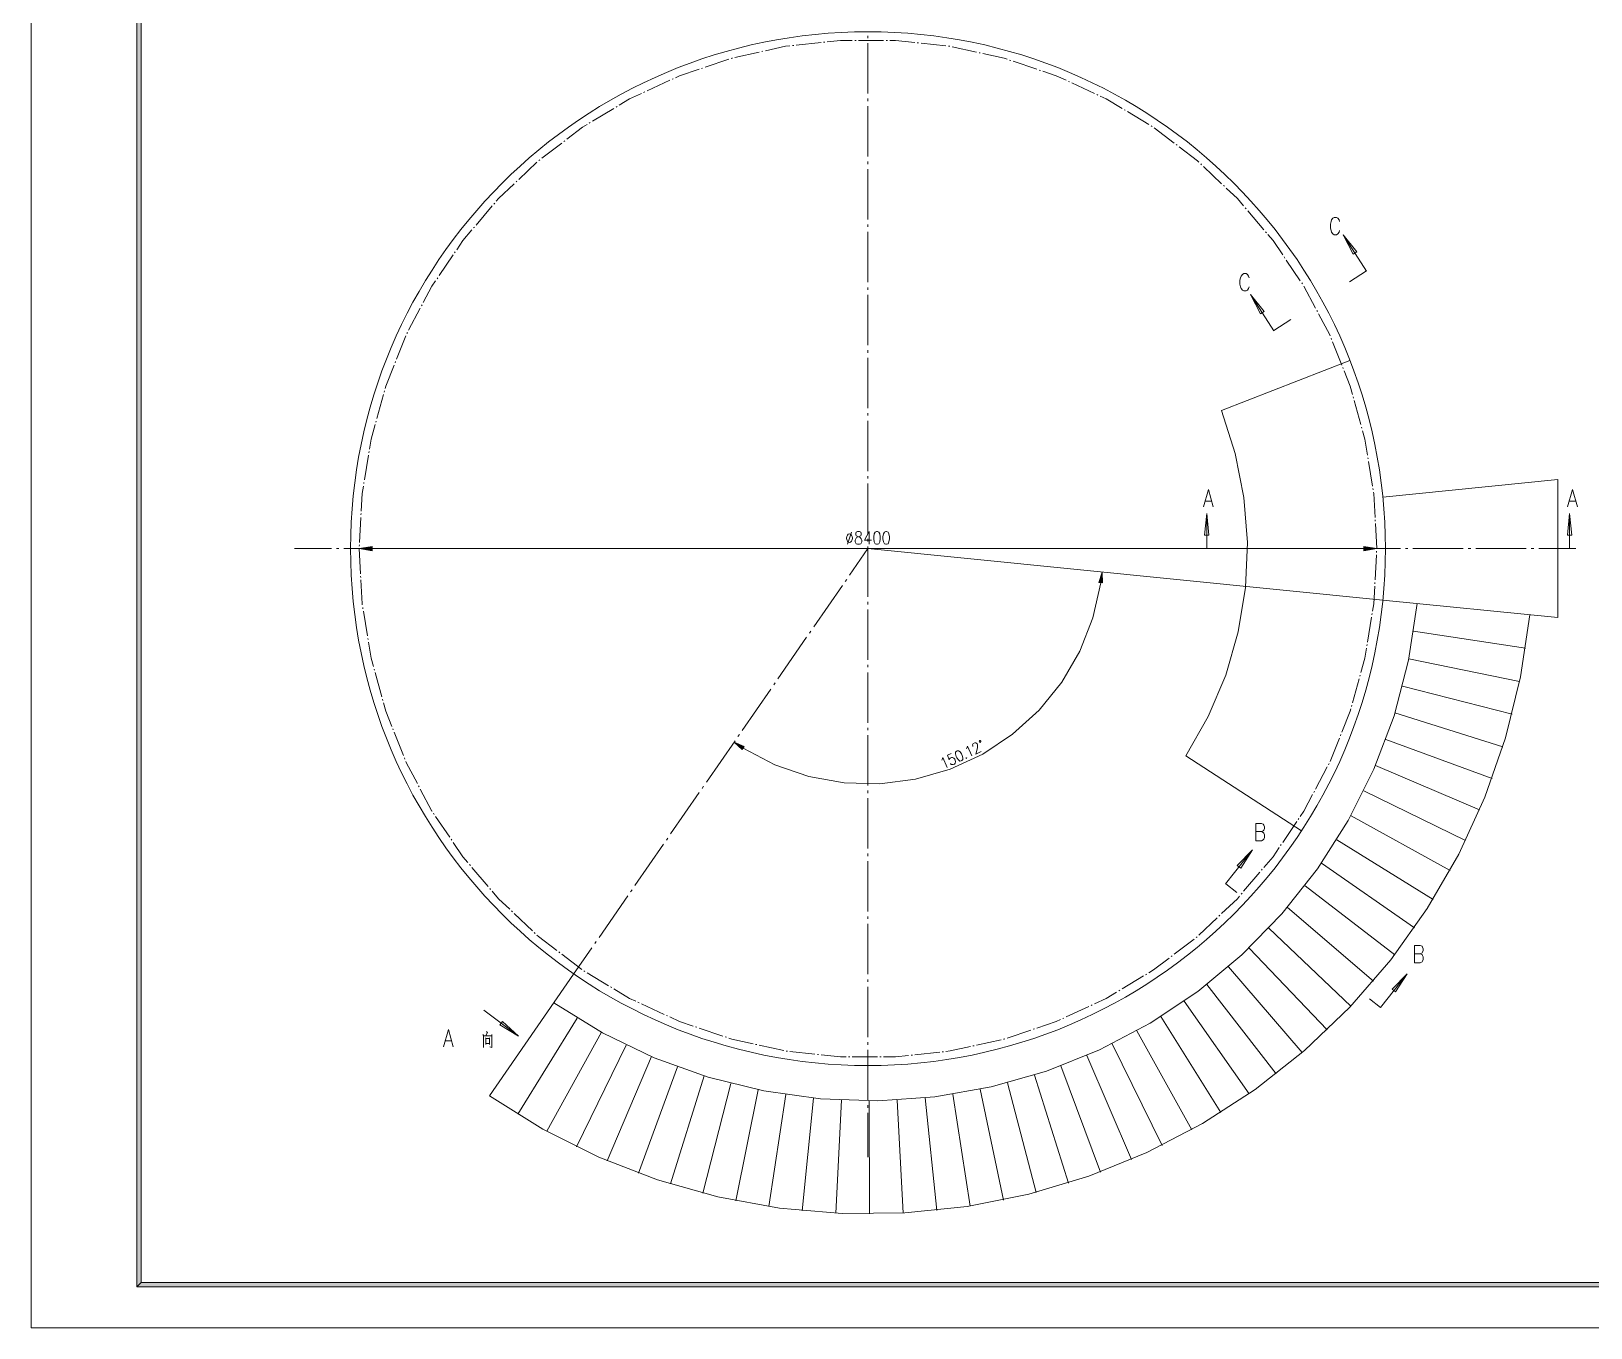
# Model space of a CAD drawing. Header units: millimetres. Extents: x 0 to 829, y 0 to 586.
# Drawn here: x 0 to 356.6, y 0 to 296.3 of the extents above; entities that cross this region are included whole.
import ezdxf

# ---------------------------------------------------------------- set-up
doc = ezdxf.new("R2010")
doc.units = ezdxf.units.MM

msp = doc.modelspace()

# ---------------------------------------------------------------- hatches: boundary and pattern name
h = msp.add_hatch(color=0)
h.dxf.hatch_style = 2
h.paths.add_polyline_path([(24.154694, 576.266028), (25.142472, 575.281778), (25.142472, 10.3505), (24.154694, 9.36625)])
h = msp.add_hatch(color=0)
h.dxf.hatch_style = 2
h.paths.add_polyline_path([(77.939194, 178.569056), (74.982917, 178.075167), (77.939194, 177.581278)])
h = msp.add_hatch(color=0)
h.dxf.hatch_style = 2
h.paths.add_polyline_path([(304.701222, 178.569056), (307.6575, 178.075167), (304.701222, 177.581278)])
h = msp.add_hatch(color=0)
h.dxf.hatch_style = 2
h.paths.add_polyline_path([(244.146917, 170.324639), (244.856, 172.723528), (244.961833, 170.225861)])
h = msp.add_hatch(color=0)
h.dxf.hatch_style = 2
h.paths.add_polyline_path([(162.538833, 132.132917), (160.704389, 133.829778), (162.990389, 132.817306)])
h = msp.add_hatch(color=0)
h.dxf.hatch_style = 2
h.paths.add_polyline_path([(24.154694, 9.36625), (25.142472, 10.3505), (818.80075, 10.3505), (819.788528, 9.36625)])

# ---------------------------------------------------------------- linework, layer by layer
at = {"color": 0, "lineweight": 0}
for points in [[(0, 0), (0, 585.632278), (829.154778, 585.632278), (829.154778, 0)], [(24.154694, 576.266028), (25.142472, 575.281778), (25.142472, 10.3505), (24.154694, 9.36625)], [(188.94425, 182.019222), (188.62675, 181.878111), (188.520917, 181.595889), (188.520917, 181.313667), (188.62675, 181.034972), (188.838417, 180.893861), (189.258222, 180.75275), (189.575722, 180.611639), (189.787389, 180.329417), (189.893222, 180.047194), (189.893222, 179.623861), (189.787389, 179.345167), (189.681556, 179.204056), (189.364056, 179.062944), (188.94425, 179.062944), (188.62675, 179.204056), (188.520917, 179.345167), (188.415083, 179.623861), (188.415083, 180.047194), (188.520917, 180.329417), (188.732583, 180.611639), (189.050083, 180.75275), (189.469889, 180.893861), (189.681556, 181.034972), (189.787389, 181.313667), (189.787389, 181.595889), (189.681556, 181.878111), (189.364056, 182.019222)], [(193.272833, 182.019222), (192.955333, 181.878111), (192.747194, 181.454778), (192.641361, 180.75275), (192.641361, 180.329417), (192.747194, 179.623861), (192.955333, 179.204056), (193.272833, 179.062944), (193.4845, 179.062944), (193.802, 179.204056), (194.013667, 179.623861), (194.1195, 180.329417), (194.1195, 180.75275), (194.013667, 181.454778), (193.802, 181.878111), (193.4845, 182.019222)], [(195.385972, 182.019222), (195.068472, 181.878111), (194.856806, 181.454778), (194.750972, 180.75275), (194.750972, 180.329417), (194.856806, 179.623861), (195.068472, 179.204056), (195.385972, 179.062944), (195.597639, 179.062944), (195.915139, 179.204056), (196.126806, 179.623861), (196.232639, 180.329417), (196.232639, 180.75275), (196.126806, 181.454778), (195.915139, 181.878111), (195.597639, 182.019222)], [(77.939194, 178.569056), (74.982917, 178.075167), (77.939194, 177.581278)], [(304.701222, 178.569056), (307.6575, 178.075167), (304.701222, 177.581278)], [(244.146917, 170.324639), (244.856, 172.723528), (244.961833, 170.225861)], [(162.538833, 132.132917), (160.704389, 133.829778), (162.990389, 132.817306)], [(217.127667, 134.094361), (217.007722, 134.221361), (216.859556, 134.228417), (216.767833, 134.108472), (216.789, 133.935611), (216.908944, 133.808611), (217.057111, 133.801556), (217.148833, 133.9215)], [(211.574944, 131.787194), (211.370333, 131.561417), (211.345639, 131.162778), (211.507917, 130.591278), (211.656083, 130.27025), (211.987694, 129.776361), (212.305194, 129.536472), (212.608583, 129.547056), (212.781444, 129.628194), (212.986056, 129.850444), (213.007222, 130.249083), (212.848472, 130.820583), (212.700306, 131.141611), (212.368694, 131.6355), (212.051194, 131.875389), (211.744278, 131.864806)], [(24.154694, 9.36625), (25.142472, 10.3505), (818.80075, 10.3505), (819.788528, 9.36625)]]:
    msp.add_lwpolyline(points, close=True, dxfattribs=at)
for points in [[(173.482, 292.989), (172.49775, 292.879639), (167.865778, 291.860111)], [(174.335722, 293.080722), (174.049972, 293.048972)], [(180.601056, 293.761583), (174.903694, 293.144222)], [(181.454778, 293.856833), (181.172556, 293.825083)], [(187.73775, 294.241361), (185.021361, 294.241361), (182.026278, 293.916806)], [(188.598528, 294.241361), (188.312778, 294.241361)], [(194.902667, 294.241361), (189.170028, 294.241361)], [(191.318444, 295.30675), (191.318444, 294.731722)], [(191.318444, 293.581667), (191.318444, 282.081111)], [(195.759917, 294.241361), (195.474167, 294.241361)], [(202.039361, 293.761583), (197.619056, 294.241361), (196.334944, 294.241361)], [(202.893083, 293.669861), (202.607333, 293.701611)], [(209.158417, 292.989), (203.461056, 293.606361)], [(210.012139, 292.89375), (209.729917, 292.9255)], [(216.171639, 291.553194), (210.576583, 292.784389)], [(159.494361, 289.937472), (154.065111, 288.106556)], [(160.312806, 290.198528), (160.196389, 290.173833), (160.037639, 290.120917)], [(166.468778, 291.553194), (160.870194, 290.322)], [(167.308389, 291.740167), (167.026167, 291.676667)], [(217.01125, 291.36975), (216.732556, 291.429722)], [(223.146056, 289.937472), (222.444028, 290.173833), (217.572167, 291.246278)], [(223.960972, 289.662306), (223.689333, 289.754028)], [(229.9335, 287.647944), (224.50425, 289.478861)], [(146.797889, 285.474833), (146.536833, 285.354889)], [(152.706917, 287.647944), (148.258389, 286.152167), (147.316472, 285.714722)], [(153.521833, 287.923111), (153.250194, 287.831389)], [(230.748417, 287.376306), (230.476778, 287.468028)], [(236.622167, 285.115), (234.382028, 286.152167), (231.291694, 287.192861)], [(139.516556, 282.105806), (136.824861, 280.8605), (134.454194, 279.435278)], [(140.296194, 282.465639), (140.035139, 282.345694)], [(146.01825, 285.115), (140.814778, 282.709056)], [(237.401806, 284.751639), (237.14075, 284.871583)], [(243.123861, 282.105806), (237.923917, 284.51175)], [(243.9035, 281.745972), (243.642444, 281.865917)], [(133.226528, 278.697972), (128.319389, 275.741694)], [(133.963833, 279.138944), (133.720417, 278.990778)], [(191.318444, 280.931056), (191.318444, 280.356028)], [(191.318444, 279.205972), (191.318444, 267.701889)], [(249.410361, 278.697972), (245.812028, 280.8605), (244.422083, 281.506083)], [(250.147667, 278.253472), (249.900722, 278.401639)], [(127.091722, 275.004389), (126.033389, 274.365861), (122.452694, 271.645944)], [(127.8255, 275.448889), (127.582083, 275.300722)], [(255.548694, 275.004389), (250.638028, 277.957139)], [(256.286, 274.559889), (256.039056, 274.708056)], [(121.997611, 271.300222), (121.768306, 271.127361)], [(261.327194, 270.781639), (256.765778, 274.249444)], [(121.313222, 270.781639), (116.751806, 267.313833)], [(262.011583, 270.259528), (261.782278, 270.432389)], [(266.992806, 266.403667), (266.6365, 266.745861), (262.466667, 269.913806)], [(115.644083, 266.403667), (111.484833, 262.463139)], [(116.296722, 266.964583), (116.067417, 266.791722)], [(191.318444, 266.551833), (191.318444, 265.976806)], [(191.318444, 264.82675), (191.318444, 253.322667)], [(267.617222, 265.814528), (267.409083, 266.012083)], [(272.19275, 261.478889), (268.0335, 265.419417)], [(110.444139, 261.478889), (106.859917, 258.081639), (106.348389, 257.478389)], [(111.068556, 262.068028), (110.860417, 261.874)], [(272.817167, 260.886222), (272.609028, 261.083778)], [(277.219833, 256.388306), (275.7805, 258.081639), (273.233444, 260.494639)], [(105.977972, 257.040944), (105.791, 256.822222)], [(105.420583, 256.388306), (101.709361, 252.020917)], [(277.777222, 255.732139), (277.59025, 255.950861)], [(281.855333, 250.927306), (278.147639, 255.294694)], [(299.173194, 252.818194), (299.035611, 253.195667), (298.753389, 253.569611), (298.471167, 253.756583), (297.906722, 253.756583), (297.6245, 253.569611), (297.342278, 253.195667), (297.204694, 252.818194), (297.063583, 252.257278), (297.063583, 251.315361), (297.204694, 250.754444), (297.342278, 250.376972), (297.6245, 250.003028), (297.906722, 249.816056), (298.471167, 249.816056), (298.753389, 250.003028), (299.035611, 250.376972), (299.173194, 250.754444)], [(100.781556, 250.927306), (98.703694, 248.479028), (97.289056, 246.394111)], [(101.338944, 251.583472), (101.151972, 251.36475)], [(191.318444, 252.172611), (191.318444, 251.597583)], [(191.318444, 250.447528), (191.318444, 238.946972)], [(282.412722, 250.271139), (282.229278, 250.489861)], [(286.152167, 245.208778), (283.936722, 248.479028), (282.783139, 249.837222)], [(299.988111, 249.787833), (302.238833, 245.367528), (303.067861, 245.90375), (299.988111, 249.787833), (305.318583, 241.483444)], [(96.484722, 245.208778), (93.270917, 240.467444)], [(96.968028, 245.921389), (96.809278, 245.685028)], [(286.635472, 244.499694), (286.473194, 244.736056)], [(290.173833, 239.282111), (286.9565, 244.023444)], [(92.466583, 239.282111), (91.634028, 238.054444), (89.644361, 234.300889)], [(92.949889, 239.991194), (92.787611, 239.754833)], [(278.493361, 239.991194), (278.35225, 240.365139), (278.070028, 240.742611), (277.787806, 240.929583), (277.226889, 240.929583), (276.944667, 240.742611), (276.662444, 240.365139), (276.521333, 239.991194), (276.380222, 239.42675), (276.380222, 238.488361), (276.521333, 237.923917), (276.662444, 237.549972), (276.944667, 237.1725), (277.226889, 236.985528), (277.787806, 236.985528), (278.070028, 237.1725), (278.35225, 237.549972), (278.493361, 237.923917)], [(305.315056, 241.532833), (301.399222, 239.017528)], [(191.318444, 237.796917), (191.318444, 237.221889)], [(191.318444, 236.071833), (191.318444, 224.56775)], [(278.824972, 236.191778), (281.90825, 232.307694), (281.079222, 231.775), (278.824972, 236.191778), (284.158972, 227.890917)], [(290.653611, 238.5695), (290.494861, 238.805861)], [(293.666333, 233.034417), (291.002861, 238.054444), (290.978167, 238.096778)], [(88.974083, 233.034417), (86.289444, 227.972056)], [(89.37625, 233.792889), (89.242194, 233.542417)], [(294.0685, 232.275944), (293.934444, 232.529944)], [(284.120167, 227.915611), (288.032472, 230.430917)], [(296.996556, 226.695), (296.904833, 226.924306), (294.336611, 231.767944)], [(85.643861, 226.695), (83.520139, 221.371583)], [(86.021333, 227.467583), (85.887278, 227.213583)], [(297.314056, 225.897722), (297.208222, 226.162306)], [(299.645917, 220.041611), (297.525722, 225.365028)], [(191.318444, 223.417694), (191.318444, 222.842667)], [(191.318444, 221.692611), (191.318444, 210.192056)], [(272.139833, 209.624083), (301.52975, 221.096417)], [(82.990972, 220.041611), (81.071861, 215.222667), (80.927222, 214.700556)], [(83.308472, 220.838889), (83.202639, 220.574306)], [(299.966944, 219.244333), (299.861111, 219.508917)], [(302.097722, 213.317667), (301.568556, 215.222667), (300.178611, 218.711639)], [(80.772, 214.146694), (80.697917, 213.871528)], [(80.542694, 213.317667), (79.011639, 207.796694)], [(302.327028, 212.492167), (302.249417, 212.767333)], [(304.013306, 206.417333), (302.478722, 211.938306)], [(78.856417, 207.246361), (78.778806, 206.967667)], [(191.318444, 209.042), (191.318444, 208.466972)], [(191.318444, 207.313389), (191.318444, 195.812833)], [(264.036528, 130.753556), (269.127111, 139.692944), (273.124083, 149.172083), (275.971, 159.056917), (277.625528, 169.209861), (278.070028, 179.486278), (277.290389, 189.745056), (275.307778, 199.838028), (272.139833, 209.624083)], [(78.627111, 206.417333), (77.702833, 203.083583), (77.332417, 200.843444)], [(304.242611, 205.588306), (304.165, 205.863472)], [(305.537306, 199.428806), (304.937583, 203.083583), (304.394306, 205.037972)], [(77.240694, 200.275472), (77.194833, 199.99325)], [(77.103111, 199.428806), (76.175306, 193.773778)], [(305.674889, 198.582139), (305.629028, 198.864361)], [(306.694417, 192.359139), (305.770139, 198.014167)], [(76.083583, 193.209333), (76.037722, 192.927111)], [(191.318444, 194.662778), (191.318444, 194.08775)], [(191.318444, 192.937694), (191.318444, 181.433611)], [(349.066556, 193.851389), (309.040389, 189.847361)], [(349.066556, 193.851389), (349.066556, 162.302472)], [(75.942472, 192.359139), (75.663778, 190.655222), (75.448583, 186.65825)], [(268.0335, 187.6425), (269.158861, 191.586556), (270.28775, 187.6425)], [(306.835528, 191.512472), (306.789667, 191.794694)], [(307.269444, 185.2295), (306.976639, 190.655222), (306.92725, 190.948028)], [(351.285528, 187.6425), (352.410889, 191.586556), (353.539778, 187.6425)], [(75.416833, 186.08675), (75.399194, 185.801)], [(268.777861, 186.122028), (269.27175, 181.190194), (268.283972, 181.190194), (268.777861, 186.122028), (268.777861, 178.075167)], [(268.456833, 188.954833), (269.864417, 188.954833)], [(351.7265, 186.122028), (351.232611, 181.190194), (352.220389, 181.190194), (351.7265, 186.122028), (351.7265, 178.075167)], [(351.708861, 188.954833), (353.116444, 188.954833)], [(75.370972, 185.2295), (75.060528, 179.507444)], [(187.568417, 181.878111), (186.619444, 179.062944)], [(191.583028, 182.019222), (190.528222, 180.047194), (192.112194, 180.047194)], [(191.583028, 182.019222), (191.583028, 179.062944)], [(307.315306, 184.368722), (307.301194, 184.654472)], [(307.6575, 178.075167), (307.347056, 183.797222)], [(75.028778, 178.932417), (75.011139, 178.646667)], [(191.318444, 180.283556), (191.318444, 179.708528)], [(191.318444, 178.558472), (191.318444, 167.057917)], [(60.173306, 178.075167), (68.632917, 178.075167)], [(69.782972, 178.075167), (70.358, 178.075167)], [(71.508056, 178.075167), (83.008611, 178.075167)], [(74.982917, 178.075167), (75.293361, 172.353111)], [(77.939194, 178.075167), (304.701222, 178.075167)], [(84.162194, 178.075167), (84.737222, 178.075167)], [(85.887278, 178.075167), (97.387833, 178.075167)], [(98.537889, 178.075167), (99.112917, 178.075167)], [(100.262972, 178.075167), (111.767056, 178.075167)], [(112.917111, 178.075167), (113.492139, 178.075167)], [(114.642194, 178.075167), (126.14275, 178.075167)], [(127.292806, 178.075167), (127.867833, 178.075167)], [(129.017889, 178.075167), (140.521972, 178.075167)], [(141.672028, 178.075167), (142.247056, 178.075167)], [(143.397111, 178.075167), (154.901194, 178.075167)], [(156.05125, 178.075167), (156.626278, 178.075167)], [(157.776333, 178.075167), (169.276889, 178.075167)], [(170.426944, 178.075167), (171.001972, 178.075167)], [(172.152028, 178.075167), (183.656111, 178.075167)], [(184.806167, 178.075167), (185.381194, 178.075167)], [(186.53125, 178.075167), (198.031806, 178.075167)], [(191.318444, 178.075167), (187.113333, 171.996806)], [(309.040389, 166.302972), (191.318444, 178.075167)], [(199.185389, 178.075167), (199.760417, 178.075167)], [(200.910472, 178.075167), (212.411028, 178.075167)], [(213.561083, 178.075167), (214.136111, 178.075167)], [(215.286167, 178.075167), (226.79025, 178.075167)], [(227.940306, 178.075167), (228.515333, 178.075167)], [(229.665389, 178.075167), (241.165944, 178.075167)], [(242.316, 178.075167), (242.891028, 178.075167)], [(244.041083, 178.075167), (255.545167, 178.075167)], [(256.695222, 178.075167), (257.27025, 178.075167)], [(258.420306, 178.075167), (269.924389, 178.075167)], [(271.074444, 178.075167), (271.649472, 178.075167)], [(272.799528, 178.075167), (284.300083, 178.075167)], [(285.450139, 178.075167), (286.025167, 178.075167)], [(287.175222, 178.075167), (298.679306, 178.075167)], [(299.829361, 178.075167), (300.404389, 178.075167)], [(301.554444, 178.075167), (313.055, 178.075167)], [(307.269444, 170.924361), (307.579889, 176.646417)], [(307.611639, 177.217917), (307.62575, 177.503667)], [(314.208583, 178.075167), (314.783611, 178.075167)], [(315.933667, 178.075167), (327.434222, 178.075167)], [(328.584278, 178.075167), (329.159306, 178.075167)], [(330.309361, 178.075167), (341.813444, 178.075167)], [(342.9635, 178.075167), (343.538528, 178.075167)], [(344.688583, 178.075167), (353.148194, 178.075167)], [(75.321583, 171.781611), (75.339222, 171.495861)], [(75.370972, 170.924361), (75.663778, 165.498639), (75.713167, 165.205833)], [(162.764611, 132.475111), (170.031833, 128.661583), (177.792944, 126.001639), (185.871556, 124.548194), (194.073639, 124.343583), (202.21575, 125.387806), (210.100333, 127.656167), (217.551, 131.099278), (224.391361, 135.636), (230.459139, 141.156972), (235.620278, 147.538722), (239.747778, 154.633083), (242.749917, 162.270722), (244.556139, 170.27525)], [(185.476444, 169.629667), (178.932417, 160.171694)], [(186.457167, 171.047833), (186.129083, 170.575111)], [(306.694417, 163.791194), (306.976639, 165.498639), (307.191833, 169.492083)], [(307.223583, 170.063583), (307.237694, 170.352861)], [(75.804889, 164.637861), (75.85075, 164.355639)], [(119.514056, 74.298528), (130.654778, 67.415833), (142.448139, 61.725528), (154.770667, 57.287583), (167.484778, 54.151389), (180.456417, 52.348694), (193.544472, 51.897139), (206.607833, 52.807306), (219.508917, 55.068611), (232.106611, 58.652833), (244.263333, 63.521167), (255.848556, 69.624222), (266.738806, 76.894972), (276.821194, 85.255806), (285.979306, 94.618528), (294.117889, 104.877306), (301.152278, 115.926306), (307.001333, 127.642056), (311.605083, 139.901083), (314.914139, 152.572861), (316.889694, 165.519806)], [(191.318444, 165.907861), (191.318444, 165.332833)], [(191.318444, 164.182778), (191.318444, 152.678694)], [(309.040389, 166.302972), (349.066556, 162.302472)], [(75.942472, 163.791194), (76.870278, 158.136167)], [(104.792639, 53.026028), (116.963472, 45.427194), (129.794, 39.010167), (143.174861, 33.831389), (156.982583, 29.936722), (171.097222, 27.357917), (185.391778, 26.123194), (199.73925, 26.243139), (214.009111, 27.710694), (228.077889, 30.518806), (241.822111, 34.63925), (255.114778, 40.03675), (267.839472, 46.665444), (279.883306, 54.461833), (291.140444, 63.358889), (301.508583, 73.275472), (310.892472, 84.126917), (319.2145, 95.814444), (326.397056, 108.232222), (332.380167, 121.274417), (337.103861, 134.821083), (340.532861, 148.752278), (342.631889, 162.944528)], [(305.537306, 156.721528), (306.465111, 162.376556)], [(306.556833, 162.944528), (306.602694, 163.22675)], [(76.962, 157.571722), (77.011389, 157.2895)], [(177.295528, 157.808083), (170.7515, 148.346583)], [(178.27625, 159.22625), (177.948167, 158.753528)], [(316.092417, 159.176861), (341.672333, 155.303361)], [(77.103111, 156.721528), (77.702833, 153.06675), (78.242583, 151.115889)], [(304.013306, 149.736528), (304.937583, 153.06675), (305.304472, 155.310417)], [(305.396194, 155.874861), (305.445583, 156.157083)], [(78.397806, 150.562028), (78.471889, 150.286861)], [(191.318444, 151.528639), (191.318444, 150.953611)], [(191.318444, 149.803556), (191.318444, 138.299472)], [(314.977639, 152.886833), (340.32825, 147.722167)], [(78.627111, 149.736528), (80.158167, 144.212028)], [(170.095333, 147.401139), (169.76725, 146.928417)], [(302.097722, 142.832667), (303.628778, 148.353639)], [(303.784, 148.9075), (303.858083, 149.182667)], [(313.541833, 146.656778), (338.599639, 140.218583)], [(80.313389, 143.661694), (80.391, 143.386528)], [(80.542694, 142.832667), (81.071861, 140.927667), (82.461806, 137.442222)], [(169.114611, 145.982972), (162.570583, 136.525)], [(299.645917, 136.11225), (301.568556, 140.927667), (301.713194, 141.453306)], [(301.864889, 142.003639), (301.9425, 142.282333)], [(311.795583, 140.511389), (336.493556, 132.81025)], [(82.673472, 136.909528), (82.779306, 136.641417)], [(82.990972, 136.11225), (85.111167, 130.788833)], [(161.914417, 135.579556), (161.586333, 135.106833)], [(191.318444, 137.149417), (191.318444, 136.574389)], [(299.328417, 135.311444), (299.43425, 135.579556)], [(160.933694, 134.161389), (154.389667, 124.699889)], [(191.318444, 135.424333), (191.318444, 123.923778)], [(213.818611, 132.305778), (213.938556, 132.489222), (214.047917, 132.926667), (215.081556, 130.690056)], [(215.314389, 132.866694), (215.268528, 132.976056), (215.254417, 133.226528), (215.289694, 133.371167), (215.409639, 133.558139), (215.751833, 133.716889), (215.970556, 133.688667), (216.104611, 133.621639), (216.288056, 133.448778), (216.386833, 133.233583), (216.400944, 132.983111), (216.379778, 132.584472), (216.019944, 131.123972), (217.212333, 131.674306)], [(296.996556, 129.455333), (299.11675, 134.77875)], [(309.738889, 134.46125), (334.017056, 125.518333)], [(85.326361, 130.256139), (85.432194, 129.988028)], [(85.643861, 129.455333), (85.735583, 129.226028), (88.303806, 124.382389)], [(208.191806, 129.705806), (208.315278, 129.88925), (208.421111, 130.326694), (209.45475, 128.090083)], [(210.382556, 131.233333), (209.528833, 130.84175), (209.888667, 129.843389), (209.923944, 129.988028), (210.128556, 130.213806), (210.386083, 130.330222), (210.689472, 130.340806), (210.961111, 130.20675), (211.193944, 129.928056), (211.292722, 129.716389), (211.352694, 129.356556), (211.282139, 129.06375), (211.074, 128.837972), (210.82, 128.721556), (210.513083, 128.710972), (210.379028, 128.778), (210.195583, 128.950861)], [(213.790389, 130.351389), (213.751583, 130.20675), (213.889167, 130.139722), (213.924444, 130.284361)], [(290.48075, 113.545056), (264.036528, 130.753556)], [(296.619083, 128.686278), (296.753139, 128.940278)], [(307.378806, 128.520472), (331.173667, 118.364)], [(293.666333, 123.115917), (296.350972, 128.178278)], [(88.571917, 123.874389), (88.705972, 123.623917)], [(88.974083, 123.115917), (91.634028, 118.095889), (91.66225, 118.057083)], [(152.752778, 122.336278), (146.20875, 112.878306)], [(153.7335, 123.754444), (153.405417, 123.281722)], [(191.318444, 122.773722), (191.318444, 122.198694)], [(290.173833, 116.87175), (291.002861, 118.095889), (292.996056, 121.849444)], [(293.264167, 122.357444), (293.398222, 122.611444)], [(304.722389, 122.710222), (327.970444, 111.361361)], [(191.318444, 121.048639), (191.318444, 109.544556)], [(91.983278, 117.580833), (92.145556, 117.344472)], [(92.466583, 116.87175), (95.683917, 112.126889)], [(280.031472, 111.326083), (280.031472, 115.270139), (281.297944, 115.270139), (281.721278, 115.083167), (281.862389, 114.892667), (282.0035, 114.518722), (282.0035, 114.144778), (281.862389, 113.767306), (281.721278, 113.580333), (281.297944, 113.393361)], [(286.152167, 110.941556), (289.3695, 115.686417)], [(289.690528, 116.159139), (289.852806, 116.3955)], [(301.773167, 117.041083), (324.417972, 104.528056)], [(96.004944, 111.654167), (96.163694, 111.417806)], [(96.484722, 110.941556), (98.703694, 107.671306), (99.85375, 106.316639)], [(145.552583, 111.932861), (145.2245, 111.460139)], [(280.031472, 113.393361), (281.297944, 113.393361), (281.721278, 113.202861), (281.862389, 113.015889), (282.0035, 112.641944), (282.0035, 112.0775), (281.862389, 111.700028), (281.721278, 111.513056), (281.297944, 111.326083), (280.031472, 111.326083)], [(298.541722, 111.527167), (320.523306, 97.88525)], [(144.571861, 110.514694), (138.024306, 101.053194)], [(191.318444, 108.3945), (191.318444, 107.819472)], [(279.220083, 109.22), (276.546028, 105.043111), (275.773444, 105.656944), (279.220083, 109.22), (273.095861, 101.483583)], [(281.855333, 105.223028), (283.936722, 107.671306), (285.347833, 109.756222)], [(285.672389, 110.232472), (285.831139, 110.468833)], [(100.227694, 105.879194), (100.411139, 105.660472)], [(100.781556, 105.223028), (104.492778, 100.855639)], [(191.318444, 106.669417), (191.318444, 95.168861)], [(277.219833, 99.765556), (280.927528, 104.132944)], [(281.301472, 104.570389), (281.484917, 104.785583)], [(295.038639, 106.186111), (316.300556, 91.447056)], [(104.863194, 100.418194), (105.050167, 100.203)], [(137.371667, 100.10775), (137.043583, 99.635028)], [(273.1135, 101.480056), (275.635861, 99.483333)], [(291.263917, 101.024972), (311.75325, 85.231111)], [(105.420583, 99.765556), (106.859917, 98.068694), (109.406972, 95.659222)], [(136.390944, 98.689583), (129.843389, 89.231611)], [(272.19275, 94.674972), (275.7805, 98.068694), (276.292028, 98.671944)], [(276.662444, 99.109389), (276.849417, 99.328111)], [(109.819722, 95.264111), (110.027861, 95.066556)], [(110.444139, 94.674972), (114.606917, 90.730917)], [(191.318444, 94.018806), (191.318444, 93.44025)], [(266.992806, 89.746667), (271.155583, 93.687194)], [(271.568333, 94.082306), (271.776472, 94.279861)], [(287.235194, 96.064917), (306.899028, 79.255056)], [(115.023194, 90.339333), (115.227806, 90.141778)], [(115.644083, 89.746667), (116.003917, 89.408), (120.17375, 86.240056)], [(191.318444, 92.290194), (191.318444, 80.789639)], [(266.343694, 89.18575), (266.573, 89.358611)], [(282.963056, 91.316528), (301.748472, 73.529472)], [(120.628833, 85.890806), (120.858139, 85.717944)], [(128.210028, 86.864472), (124.001389, 80.786111)], [(129.19075, 88.286167), (128.862667, 87.813444)], [(261.327194, 85.372222), (265.888611, 88.840028)], [(278.451028, 86.786861), (296.315694, 68.072)], [(316.318194, 83.435472), (316.318194, 87.379528), (317.584667, 87.379528), (318.008, 87.192556), (318.149111, 87.002056), (318.290222, 86.628111), (318.290222, 86.254167), (318.149111, 85.876694), (318.008, 85.689722), (317.584667, 85.50275)], [(121.313222, 85.372222), (125.874639, 81.904417)], [(255.548694, 81.145944), (256.607028, 81.784472), (260.184194, 84.504389)], [(260.642806, 84.850111), (260.868583, 85.0265)], [(273.720278, 82.493556), (290.611278, 62.900278)], [(316.318194, 85.50275), (317.584667, 85.50275), (318.008, 85.31225), (318.149111, 85.125278), (318.290222, 84.751333), (318.290222, 84.186889), (318.149111, 83.809417), (318.008, 83.622444), (317.584667, 83.435472), (316.318194, 83.435472)], [(124.001389, 80.786111), (104.792639, 53.026028)], [(126.354417, 81.590444), (126.597833, 81.442278)], [(127.091722, 81.145944), (131.998861, 78.193194)], [(191.318444, 79.639583), (191.318444, 79.064556)], [(249.410361, 77.455889), (254.321028, 80.408639)], [(254.811389, 80.704972), (255.058333, 80.853139)], [(314.646028, 80.920167), (311.195861, 77.360639), (311.968444, 76.746806), (314.646028, 80.920167), (308.521806, 73.187278)], [(132.49275, 77.896861), (132.736167, 77.748694)], [(133.226528, 77.455889), (136.824861, 75.289833), (138.214806, 74.647778)], [(191.318444, 77.9145), (191.318444, 66.410417)], [(243.123861, 74.044528), (245.812028, 75.289833), (248.182694, 76.715056)], [(248.673056, 77.011389), (248.92, 77.159556)], [(268.774333, 78.443667), (284.652861, 58.021361)], [(308.51475, 73.201389), (305.992389, 75.198111)], [(111.414278, 66.646778), (107.173889, 69.211472), (107.766556, 70.001694), (111.414278, 66.646778), (103.522639, 72.569917)], [(138.736917, 74.407889), (138.994444, 74.284417)], [(139.516556, 74.044528), (144.7165, 71.638583)], [(145.235083, 71.398694), (145.496139, 71.27875)], [(236.622167, 71.038861), (241.822111, 73.444806)], [(242.344222, 73.684694), (242.60175, 73.804639)], [(263.630833, 74.651306), (278.454556, 53.449361)], [(94.251639, 64.251417), (95.377, 68.195472), (96.502361, 64.251417)], [(124.858639, 70.798972), (111.234361, 48.806806)], [(146.01825, 71.038861), (148.258389, 70.001694), (151.348722, 68.961)], [(151.892, 68.777556), (152.163639, 68.685833)], [(152.706917, 68.502389), (158.136167, 66.671472)], [(223.146056, 66.216389), (228.575306, 68.043778)], [(229.118583, 68.227222), (229.390222, 68.318944)], [(229.9335, 68.502389), (234.382028, 70.001694), (235.320417, 70.435611)], [(235.842528, 70.6755), (236.103583, 70.798972)], [(252.804083, 67.870917), (265.408833, 45.279028)], [(258.303889, 71.123528), (272.034, 49.198389)], [(94.671444, 65.56375), (96.082556, 65.56375)], [(103.233361, 67.010139), (103.40975, 66.812583), (103.40975, 64.053861), (103.40975, 66.734972), (105.304167, 66.734972), (105.304167, 67.010139), (105.304167, 64.053861), (104.891417, 64.209083)], [(103.886, 66.301056), (103.974194, 66.1035), (103.974194, 64.762944), (103.974194, 64.999306), (104.771472, 64.999306), (104.771472, 64.724139), (104.771472, 66.26225), (104.771472, 66.1035), (103.974194, 66.1035)], [(104.122361, 67.719222), (104.358722, 67.444056), (104.29875, 67.525194), (103.942444, 66.812583)], [(130.376083, 67.571056), (117.880694, 44.915667)], [(136.04875, 64.628889), (124.717528, 41.37025)], [(158.679444, 66.488028), (158.951083, 66.399833)], [(159.494361, 66.216389), (160.196389, 65.980028), (165.06825, 64.907583)], [(165.629167, 64.784111), (165.907861, 64.720611)], [(166.468778, 64.597139), (172.063833, 63.365944)], [(191.318444, 65.260361), (191.318444, 64.685333)], [(209.158417, 63.164861), (210.142667, 63.270694), (214.771111, 64.290222)], [(215.332028, 64.413694), (215.610722, 64.473667)], [(216.171639, 64.597139), (221.766694, 65.828333)], [(222.327611, 65.951806), (222.444028, 65.980028), (222.602778, 66.032944)], [(247.145528, 64.897), (258.589639, 41.698333)], [(141.862528, 61.976), (131.723694, 38.174083)], [(172.62475, 63.256583), (172.9105, 63.224833)], [(173.482, 63.164861), (179.175833, 62.543972)], [(179.747333, 62.484), (180.033083, 62.45225)], [(180.601056, 62.38875), (185.021361, 61.908972), (186.305472, 61.908972)], [(186.876972, 61.908972), (187.16625, 61.908972)], [(187.73775, 61.908972), (193.466861, 61.908972)], [(191.318444, 63.535278), (191.318444, 52.034722)], [(194.041889, 61.908972), (194.327639, 61.908972)], [(194.902667, 61.908972), (197.619056, 61.908972), (200.614139, 62.233528)], [(201.182111, 62.297028), (201.467861, 62.328778)], [(202.039361, 62.38875), (207.733194, 63.009639)], [(208.304694, 63.069611), (208.590444, 63.101361)], [(241.345861, 62.215889), (251.601111, 38.466889)], [(147.803306, 59.619444), (138.881556, 35.33775)], [(153.853444, 57.569806), (146.173472, 32.864778)], [(229.372583, 57.75325), (237.1725, 33.087028)], [(235.415667, 59.834639), (244.453833, 35.595278)], [(160.002361, 55.827083), (153.581806, 30.76575)], [(166.232417, 54.398333), (161.088917, 29.044194)], [(217.01125, 54.521806), (222.278222, 29.192361)], [(223.23425, 55.982306), (229.77475, 30.952722)], [(172.525972, 53.287083), (168.670111, 27.703639)], [(178.865389, 52.493333), (176.311278, 26.751139)], [(185.240083, 52.024139), (183.99125, 26.186694)], [(191.318444, 50.884667), (191.318444, 50.309639)], [(191.628889, 51.8795), (191.692389, 26.010306)], [(198.014167, 52.055889), (199.39, 26.221972)], [(204.385333, 52.556833), (207.066444, 26.825222)], [(210.72475, 53.378806), (214.700556, 27.816528)], [(191.318444, 49.159583), (191.318444, 39.02075)]]:
    msp.add_lwpolyline(points, dxfattribs=at)
for centre, major_axis, ratio in [((191.320208, 178.076931), (118.309319, 0), 0.998539), ((187.093931, 180.468764), (0, 0.986014), 0.695886)]:
    msp.add_ellipse(centre, major_axis=major_axis, ratio=ratio, start_param=0, end_param=6.283185, dxfattribs=at)

doc.saveas('drawing.dxf')
